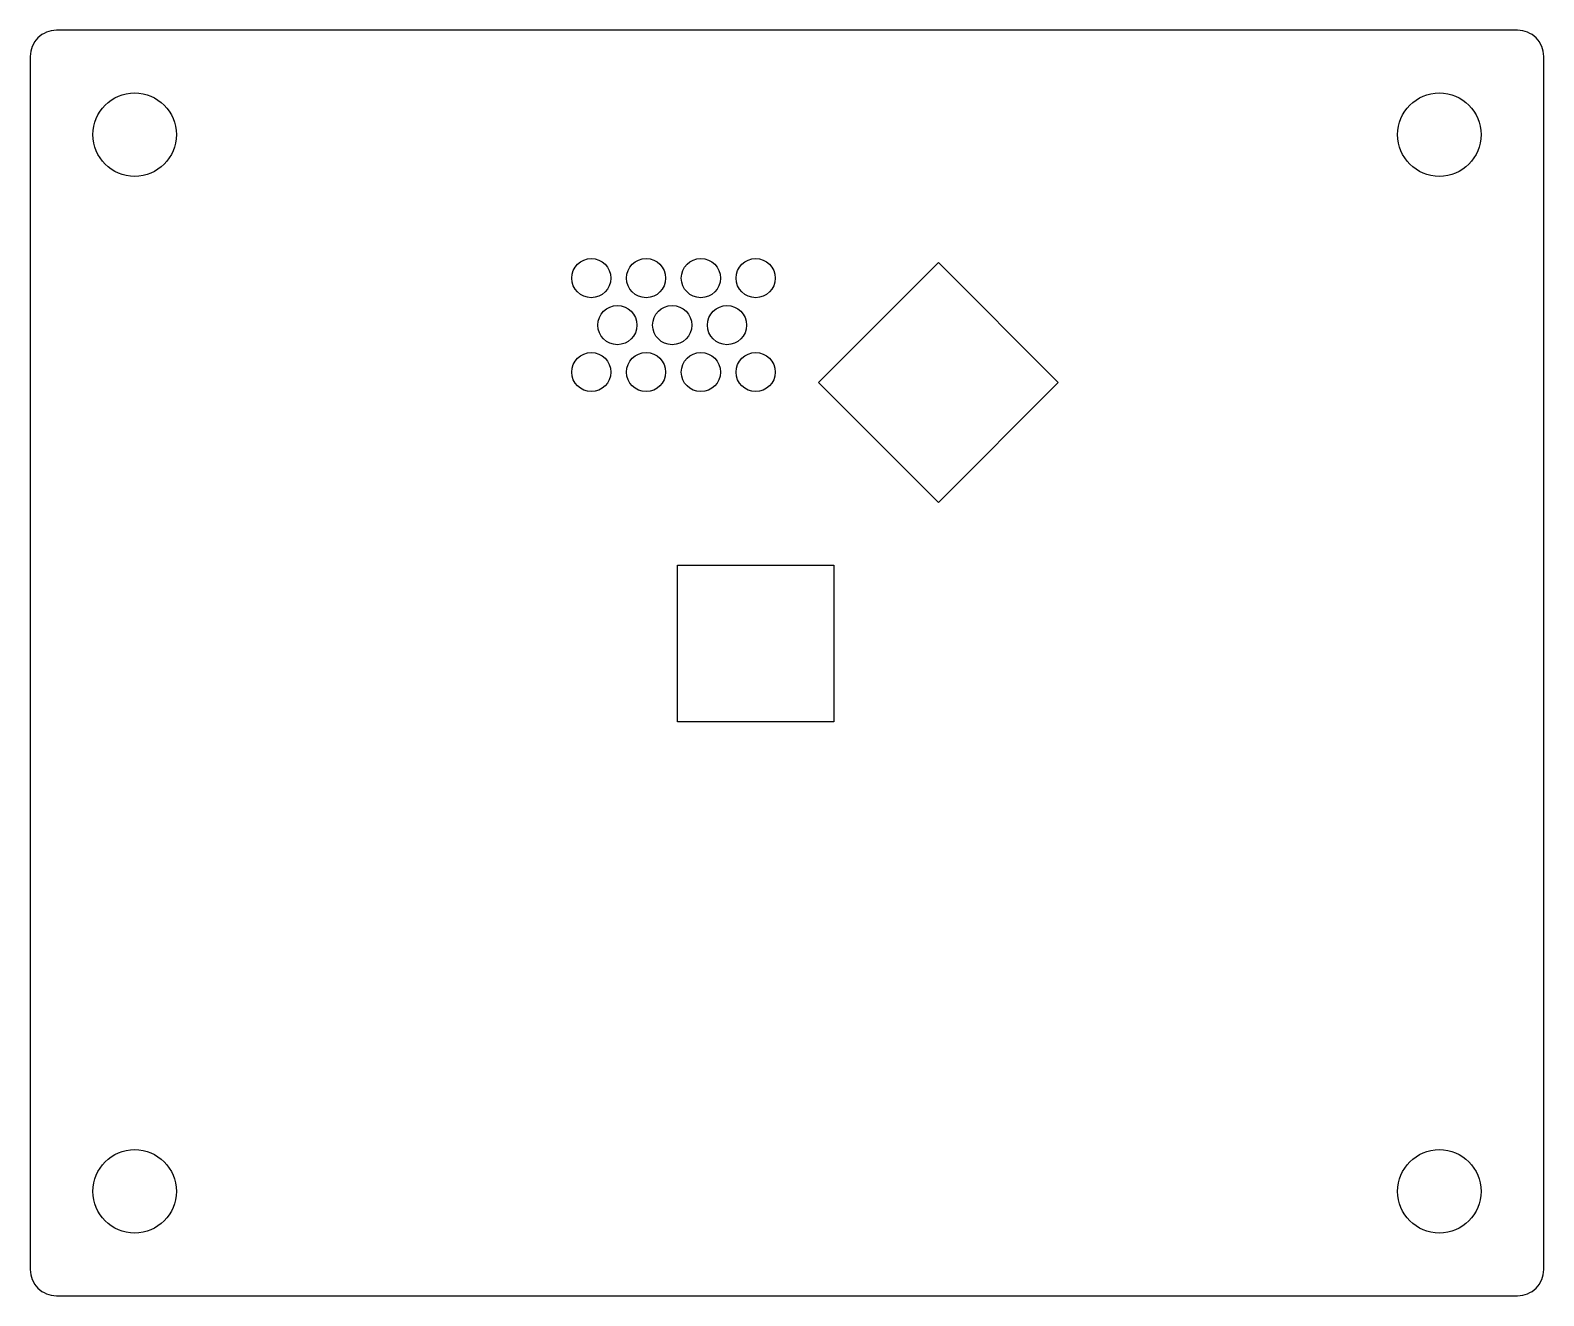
# Model space of a CAD drawing. Header units: millimetres. Extents: x -29 to 29, y -24.3 to 24.2.
import ezdxf

# ---------------------------------------------------------------- set-up
doc = ezdxf.new("R2010")
doc.units = ezdxf.units.MM
doc.layers.get('0').update_dxf_attribs({"linetype": 'CONTINUOUS'})

msp = doc.modelspace()

# ---------------------------------------------------------------- linework, layer by layer
msp.add_lwpolyline([(29, 23.25, 0.414214), (28, 24.25), (-28, 24.25, 0.414214), (-29, 23.25), (-29, -23.25, 0.414214), (-28, -24.25), (28, -24.25, 0.414214), (29, -23.25)], format="xyb", close=True)
for points in [[(5.8, 6.154), (1.204, 10.75), (5.8, 15.346), (10.396, 10.75)], [(1.8, -2.25), (-4.2, -2.25), (-4.2, 3.75), (1.8, 3.75)]]:
    msp.add_lwpolyline(points, close=True)
for centre, radius in [((-25, 20.25), 1.6), ((25, 20.25), 1.6), ((-7.5, 14.75), 0.75), ((-5.4, 14.75), 0.75), ((-3.3, 14.75), 0.75), ((-1.2, 14.75), 0.75), ((-6.5, 12.95), 0.75), ((-4.4, 12.95), 0.75), ((-2.3, 12.95), 0.75), ((-7.5, 11.15), 0.75), ((-5.4, 11.15), 0.75), ((-3.3, 11.15), 0.75), ((-1.2, 11.15), 0.75), ((-25, -20.25), 1.6), ((25, -20.25), 1.6)]:
    msp.add_circle(centre, radius)

doc.saveas('drawing.dxf')
